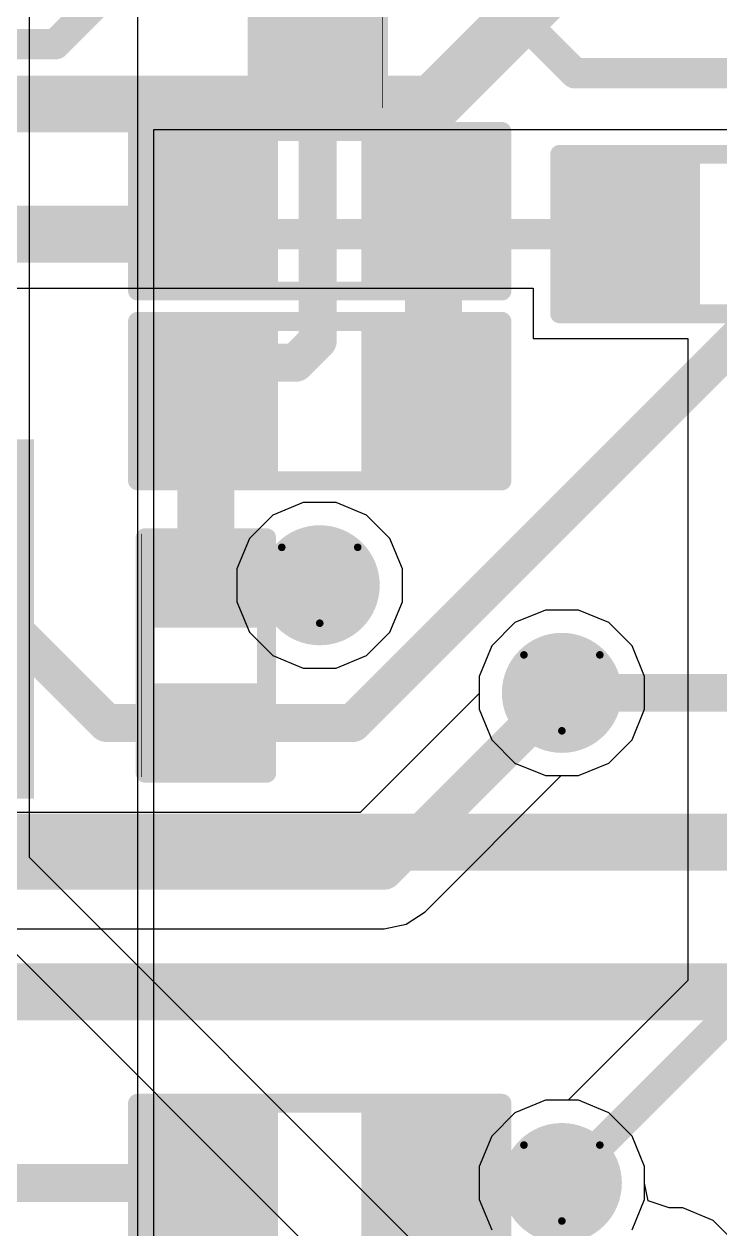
# Model space of a CAD drawing. Header units: inches. Extents: x -6 to 385, y -2 to 102.
# Drawn here: x 52.38 to 57.04, y 9.91 to 17.97 of the extents above; entities that cross this region are included whole.
import ezdxf

# ---------------------------------------------------------------- set-up
doc = ezdxf.new("R2010")
doc.units = ezdxf.units.IN
for name, color, linetype in [('Bottom Layer', 5, 'Continuous'), ('Bottom Overlay', 54, 'Continuous'), ('Bottom Paste', 16, 'Continuous'), ('Bottom Solder', 6, 'Continuous'), ('Drill Drawing', 1, 'Continuous'), ('Layer 1', 16, 'Continuous'), ('Layer 2', 76, 'Continuous'), ('Top Layer', 1, 'Continuous'), ('Top Overlay', 2, 'Continuous'), ('Top Paste', 8, 'Continuous'), ('Top Solder', 216, 'Continuous'), ('Via Holes', 16, 'Continuous')]:
    doc.layers.add(name, color=color, linetype=linetype)

# ---------------------------------------------------------------- blocks, each defined once
blk = doc.blocks.new('FH12_40S_0_5SH_55__4')
at = {"layer": 'Top Solder'}
blk.add_hatch(color=216, dxfattribs=at).paths.add_polyline_path([(-12.6516, -0.4234), (-10.6484, -0.4234), (-10.6484, -2.8266), (-12.6516, -2.8266)])
blk = doc.blocks.new('R___0402_B_5')
at = {"layer": 'Bottom Layer'}
for points in [[(-0.2413, 0.3175), (-0.2413, -0.3175), (-0.6985, -0.3175), (-0.6985, 0.3175)], [(0.6985, 0.3175), (0.6985, -0.3175), (0.2413, -0.3175), (0.2413, 0.3175)]]:
    blk.add_hatch(color=5, dxfattribs=at).paths.add_polyline_path(points)
at = {"layer": 'Bottom Paste'}
for points in [[(-0.2413, 0.3175), (-0.2413, -0.3175), (-0.6985, -0.3175), (-0.6985, 0.3175)], [(0.6985, 0.3175), (0.6985, -0.3175), (0.2413, -0.3175), (0.2413, 0.3175)]]:
    blk.add_hatch(color=16, dxfattribs=at).paths.add_polyline_path(points)
at = {"layer": 'Bottom Solder'}
for points in [[(-0.1863, 0.3725), (-0.1863, -0.3725), (-0.7535, -0.3725), (-0.7535, 0.3725)], [(0.7535, 0.3725), (0.7535, -0.3725), (0.1863, -0.3725), (0.1863, 0.3725)]]:
    blk.add_hatch(color=6, dxfattribs=at).paths.add_polyline_path(points)
at = {"layer": 'Bottom Overlay'}
for points in [[(0.7874, 0.4064, 0.127, 0.127, 0), (-0.7874, 0.4064, 0.127, 0.127, 0)], [(-0.7874, -0.4064, 0.127, 0.127, 0), (-0.7874, 0.4064, 0.127, 0.127, 0)], [(0.8128, 0.4318, 0.00323, 0.00323, 0), (-0.8128, 0.4318, 0.00323, 0.00323, 0)], [(0.7874, -0.4064, 0.127, 0.127, 0), (0.7874, 0.4064, 0.127, 0.127, 0)], [(0.7874, -0.4064, 0.127, 0.127, 0), (-0.7874, -0.4064, 0.127, 0.127, 0)]]:
    blk.add_lwpolyline(points, format="xyseb", dxfattribs=at)
for points in [[(-0.8191, 0.4064, 0.0635, 0.0635, 1), (-0.7556, 0.4064, 0.0635, 0.0635, 1)], [(-0.8191, 0.4064, 0.0635, 0.0635, 1), (-0.7556, 0.4064, 0.0635, 0.0635, 1)], [(-0.8136, 0.4318, 0.00161, 0.00161, 1), (-0.812, 0.4318, 0.00161, 0.00161, 1)], [(0.7556, 0.4064, 0.0635, 0.0635, 1), (0.8191, 0.4064, 0.0635, 0.0635, 1)], [(0.7556, 0.4064, 0.0635, 0.0635, 1), (0.8191, 0.4064, 0.0635, 0.0635, 1)], [(0.812, 0.4318, 0.00161, 0.00161, 1), (0.8136, 0.4318, 0.00161, 0.00161, 1)], [(-0.8191, -0.4064, 0.0635, 0.0635, 1), (-0.7556, -0.4064, 0.0635, 0.0635, 1)], [(-0.8191, -0.4064, 0.0635, 0.0635, 1), (-0.7556, -0.4064, 0.0635, 0.0635, 1)], [(0.7556, -0.4064, 0.0635, 0.0635, 1), (0.8191, -0.4064, 0.0635, 0.0635, 1)], [(0.7556, -0.4064, 0.0635, 0.0635, 1), (0.8191, -0.4064, 0.0635, 0.0635, 1)]]:
    blk.add_lwpolyline(points, format="xyseb", close=True, dxfattribs=at)
blk = doc.blocks.new('R___0603_26')
at = {"layer": 'Top Layer'}
for points in [[(-0.381, 0.4445), (-0.381, -0.4445), (-1.143, -0.4445), (-1.143, 0.4445)], [(1.143, 0.4445), (1.143, -0.4445), (0.381, -0.4445), (0.381, 0.4445)]]:
    blk.add_hatch(color=1, dxfattribs=at).paths.add_polyline_path(points)
at = {"layer": 'Top Paste'}
for points in [[(-0.381, 0.4445), (-0.381, -0.4445), (-1.143, -0.4445), (-1.143, 0.4445)], [(1.143, 0.4445), (1.143, -0.4445), (0.381, -0.4445), (0.381, 0.4445)]]:
    blk.add_hatch(color=8, dxfattribs=at).paths.add_polyline_path(points)
at = {"layer": 'Top Solder'}
for points in [[(-0.2794, 0.5461), (-0.2794, -0.5461), (-1.2446, -0.5461), (-1.2446, 0.5461)], [(1.2446, 0.5461), (1.2446, -0.5461), (0.2794, -0.5461), (0.2794, 0.5461)]]:
    blk.add_hatch(color=216, dxfattribs=at).paths.add_polyline_path(points)
at = {"layer": 'Top Overlay'}
for points in [[(-1.2192, 0.5334, 0.127, 0.127, 0), (1.2192, 0.5334, 0.127, 0.127, 0)], [(-1.2192, -0.5334, 0.127, 0.127, 0), (-1.2192, 0.5334, 0.127, 0.127, 0)], [(1.2192, -0.5334, 0.127, 0.127, 0), (1.2192, 0.5334, 0.127, 0.127, 0)], [(-1.2192, -0.5334, 0.127, 0.127, 0), (1.2192, -0.5334, 0.127, 0.127, 0)]]:
    blk.add_lwpolyline(points, format="xyseb", dxfattribs=at)
for points in [[(-1.25095, 0.5334, 0.0635, 0.0635, 1), (-1.18745, 0.5334, 0.0635, 0.0635, 1)], [(-1.25095, 0.5334, 0.0635, 0.0635, 1), (-1.18745, 0.5334, 0.0635, 0.0635, 1)], [(1.18745, 0.5334, 0.0635, 0.0635, 1), (1.25095, 0.5334, 0.0635, 0.0635, 1)], [(1.18745, 0.5334, 0.0635, 0.0635, 1), (1.25095, 0.5334, 0.0635, 0.0635, 1)], [(-1.25095, -0.5334, 0.0635, 0.0635, 1), (-1.18745, -0.5334, 0.0635, 0.0635, 1)], [(-1.25095, -0.5334, 0.0635, 0.0635, 1), (-1.18745, -0.5334, 0.0635, 0.0635, 1)], [(1.18745, -0.5334, 0.0635, 0.0635, 1), (1.25095, -0.5334, 0.0635, 0.0635, 1)], [(1.18745, -0.5334, 0.0635, 0.0635, 1), (1.25095, -0.5334, 0.0635, 0.0635, 1)]]:
    blk.add_lwpolyline(points, format="xyseb", close=True, dxfattribs=at)
blk = doc.blocks.new('R___0402_B_98')
at = {"layer": 'Bottom Layer'}
for points in [[(-0.2413, 0.3175), (-0.2413, -0.3175), (-0.6985, -0.3175), (-0.6985, 0.3175)], [(0.6985, 0.3175), (0.6985, -0.3175), (0.2413, -0.3175), (0.2413, 0.3175)]]:
    blk.add_hatch(color=5, dxfattribs=at).paths.add_polyline_path(points)
at = {"layer": 'Bottom Paste'}
for points in [[(-0.2413, 0.3175), (-0.2413, -0.3175), (-0.6985, -0.3175), (-0.6985, 0.3175)], [(0.6985, 0.3175), (0.6985, -0.3175), (0.2413, -0.3175), (0.2413, 0.3175)]]:
    blk.add_hatch(color=16, dxfattribs=at).paths.add_polyline_path(points)
at = {"layer": 'Bottom Solder'}
for points in [[(-0.1863, 0.3725), (-0.1863, -0.3725), (-0.7535, -0.3725), (-0.7535, 0.3725)], [(0.7535, 0.3725), (0.7535, -0.3725), (0.1863, -0.3725), (0.1863, 0.3725)]]:
    blk.add_hatch(color=6, dxfattribs=at).paths.add_polyline_path(points)
at = {"layer": 'Bottom Overlay'}
for points in [[(-0.7874, 0.4064, 0.127, 0.127, 0), (-0.7874, -0.4064, 0.127, 0.127, 0)], [(-0.7874, 0.4064, 0.127, 0.127, 0), (0.7874, 0.4064, 0.127, 0.127, 0)], [(-0.8128, 0.4318, 0.00323, 0.00323, 0), (0.8128, 0.4318, 0.00323, 0.00323, 0)], [(0.7874, 0.4064, 0.127, 0.127, 0), (0.7874, -0.4064, 0.127, 0.127, 0)], [(-0.7874, -0.4064, 0.127, 0.127, 0), (0.7874, -0.4064, 0.127, 0.127, 0)]]:
    blk.add_lwpolyline(points, format="xyseb", dxfattribs=at)
for points in [[(-0.8191, 0.4064, 0.0635, 0.0635, 1), (-0.7556, 0.4064, 0.0635, 0.0635, 1)], [(-0.8191, 0.4064, 0.0635, 0.0635, 1), (-0.7556, 0.4064, 0.0635, 0.0635, 1)], [(-0.8136, 0.4318, 0.00161, 0.00161, 1), (-0.812, 0.4318, 0.00161, 0.00161, 1)], [(0.7556, 0.4064, 0.0635, 0.0635, 1), (0.8191, 0.4064, 0.0635, 0.0635, 1)], [(0.7556, 0.4064, 0.0635, 0.0635, 1), (0.8191, 0.4064, 0.0635, 0.0635, 1)], [(0.812, 0.4318, 0.00161, 0.00161, 1), (0.8136, 0.4318, 0.00161, 0.00161, 1)], [(-0.8191, -0.4064, 0.0635, 0.0635, 1), (-0.7556, -0.4064, 0.0635, 0.0635, 1)], [(-0.8191, -0.4064, 0.0635, 0.0635, 1), (-0.7556, -0.4064, 0.0635, 0.0635, 1)], [(0.7556, -0.4064, 0.0635, 0.0635, 1), (0.8191, -0.4064, 0.0635, 0.0635, 1)], [(0.7556, -0.4064, 0.0635, 0.0635, 1), (0.8191, -0.4064, 0.0635, 0.0635, 1)]]:
    blk.add_lwpolyline(points, format="xyseb", close=True, dxfattribs=at)
blk = doc.blocks.new('R___0603_B_101')
at = {"layer": 'Bottom Layer'}
for points in [[(-1.143, -0.4445), (-1.143, 0.4445), (-0.381, 0.4445), (-0.381, -0.4445)], [(0.381, -0.4445), (0.381, 0.4445), (1.143, 0.4445), (1.143, -0.4445)]]:
    blk.add_hatch(color=5, dxfattribs=at).paths.add_polyline_path(points)
at = {"layer": 'Bottom Paste'}
for points in [[(-1.143, -0.4445), (-1.143, 0.4445), (-0.381, 0.4445), (-0.381, -0.4445)], [(0.381, -0.4445), (0.381, 0.4445), (1.143, 0.4445), (1.143, -0.4445)]]:
    blk.add_hatch(color=16, dxfattribs=at).paths.add_polyline_path(points)
at = {"layer": 'Bottom Solder'}
for points in [[(-1.2446, -0.5461), (-1.2446, 0.5461), (-0.2794, 0.5461), (-0.2794, -0.5461)], [(0.2794, -0.5461), (0.2794, 0.5461), (1.2446, 0.5461), (1.2446, -0.5461)]]:
    blk.add_hatch(color=6, dxfattribs=at).paths.add_polyline_path(points)
at = {"layer": 'Bottom Overlay'}
for points in [[(-1.2192, 0.5334, 0.127, 0.127, 0), (-1.2192, -0.5334, 0.127, 0.127, 0)], [(1.2192, 0.5334, 0.127, 0.127, 0), (-1.2192, 0.5334, 0.127, 0.127, 0)], [(1.2192, 0.5334, 0.127, 0.127, 0), (1.2192, -0.5334, 0.127, 0.127, 0)], [(1.2192, -0.5334, 0.127, 0.127, 0), (-1.2192, -0.5334, 0.127, 0.127, 0)]]:
    blk.add_lwpolyline(points, format="xyseb", dxfattribs=at)
for points in [[(-1.25095, 0.5334, 0.0635, 0.0635, 1), (-1.18745, 0.5334, 0.0635, 0.0635, 1)], [(-1.25095, 0.5334, 0.0635, 0.0635, 1), (-1.18745, 0.5334, 0.0635, 0.0635, 1)], [(1.18745, 0.5334, 0.0635, 0.0635, 1), (1.25095, 0.5334, 0.0635, 0.0635, 1)], [(1.18745, 0.5334, 0.0635, 0.0635, 1), (1.25095, 0.5334, 0.0635, 0.0635, 1)], [(-1.25095, -0.5334, 0.0635, 0.0635, 1), (-1.18745, -0.5334, 0.0635, 0.0635, 1)], [(-1.25095, -0.5334, 0.0635, 0.0635, 1), (-1.18745, -0.5334, 0.0635, 0.0635, 1)], [(1.18745, -0.5334, 0.0635, 0.0635, 1), (1.25095, -0.5334, 0.0635, 0.0635, 1)], [(1.18745, -0.5334, 0.0635, 0.0635, 1), (1.25095, -0.5334, 0.0635, 0.0635, 1)]]:
    blk.add_lwpolyline(points, format="xyseb", close=True, dxfattribs=at)
blk = doc.blocks.new('R___0603_B_102')
at = {"layer": 'Bottom Layer'}
for points in [[(-1.143, -0.4445), (-1.143, 0.4445), (-0.381, 0.4445), (-0.381, -0.4445)], [(0.381, -0.4445), (0.381, 0.4445), (1.143, 0.4445), (1.143, -0.4445)]]:
    blk.add_hatch(color=5, dxfattribs=at).paths.add_polyline_path(points)
at = {"layer": 'Bottom Paste'}
for points in [[(-1.143, -0.4445), (-1.143, 0.4445), (-0.381, 0.4445), (-0.381, -0.4445)], [(0.381, -0.4445), (0.381, 0.4445), (1.143, 0.4445), (1.143, -0.4445)]]:
    blk.add_hatch(color=16, dxfattribs=at).paths.add_polyline_path(points)
at = {"layer": 'Bottom Solder'}
for points in [[(-1.2446, -0.5461), (-1.2446, 0.5461), (-0.2794, 0.5461), (-0.2794, -0.5461)], [(0.2794, -0.5461), (0.2794, 0.5461), (1.2446, 0.5461), (1.2446, -0.5461)]]:
    blk.add_hatch(color=6, dxfattribs=at).paths.add_polyline_path(points)
at = {"layer": 'Bottom Overlay'}
for points in [[(-1.2192, -0.5334, 0.127, 0.127, 0), (-1.2192, 0.5334, 0.127, 0.127, 0)], [(-1.2192, 0.5334, 0.127, 0.127, 0), (1.2192, 0.5334, 0.127, 0.127, 0)], [(1.2192, -0.5334, 0.127, 0.127, 0), (1.2192, 0.5334, 0.127, 0.127, 0)], [(-1.2192, -0.5334, 0.127, 0.127, 0), (1.2192, -0.5334, 0.127, 0.127, 0)]]:
    blk.add_lwpolyline(points, format="xyseb", dxfattribs=at)
for points in [[(-1.25095, 0.5334, 0.0635, 0.0635, 1), (-1.18745, 0.5334, 0.0635, 0.0635, 1)], [(-1.25095, 0.5334, 0.0635, 0.0635, 1), (-1.18745, 0.5334, 0.0635, 0.0635, 1)], [(1.18745, 0.5334, 0.0635, 0.0635, 1), (1.25095, 0.5334, 0.0635, 0.0635, 1)], [(1.18745, 0.5334, 0.0635, 0.0635, 1), (1.25095, 0.5334, 0.0635, 0.0635, 1)], [(-1.25095, -0.5334, 0.0635, 0.0635, 1), (-1.18745, -0.5334, 0.0635, 0.0635, 1)], [(-1.25095, -0.5334, 0.0635, 0.0635, 1), (-1.18745, -0.5334, 0.0635, 0.0635, 1)], [(1.18745, -0.5334, 0.0635, 0.0635, 1), (1.25095, -0.5334, 0.0635, 0.0635, 1)], [(1.18745, -0.5334, 0.0635, 0.0635, 1), (1.25095, -0.5334, 0.0635, 0.0635, 1)]]:
    blk.add_lwpolyline(points, format="xyseb", close=True, dxfattribs=at)
blk = doc.blocks.new('R___0603_B_106')
at = {"layer": 'Bottom Layer'}
for points in [[(-1.143, -0.4445), (-1.143, 0.4445), (-0.381, 0.4445), (-0.381, -0.4445)], [(0.381, -0.4445), (0.381, 0.4445), (1.143, 0.4445), (1.143, -0.4445)]]:
    blk.add_hatch(color=5, dxfattribs=at).paths.add_polyline_path(points)
at = {"layer": 'Bottom Paste'}
for points in [[(-1.143, -0.4445), (-1.143, 0.4445), (-0.381, 0.4445), (-0.381, -0.4445)], [(0.381, -0.4445), (0.381, 0.4445), (1.143, 0.4445), (1.143, -0.4445)]]:
    blk.add_hatch(color=16, dxfattribs=at).paths.add_polyline_path(points)
at = {"layer": 'Bottom Solder'}
for points in [[(-1.2446, -0.5461), (-1.2446, 0.5461), (-0.2794, 0.5461), (-0.2794, -0.5461)], [(0.2794, -0.5461), (0.2794, 0.5461), (1.2446, 0.5461), (1.2446, -0.5461)]]:
    blk.add_hatch(color=6, dxfattribs=at).paths.add_polyline_path(points)
at = {"layer": 'Bottom Overlay'}
for points in [[(-1.2192, -0.5334, 0.127, 0.127, 0), (-1.2192, 0.5334, 0.127, 0.127, 0)], [(-1.2192, 0.5334, 0.127, 0.127, 0), (1.2192, 0.5334, 0.127, 0.127, 0)], [(1.2192, -0.5334, 0.127, 0.127, 0), (1.2192, 0.5334, 0.127, 0.127, 0)], [(-1.2192, -0.5334, 0.127, 0.127, 0), (1.2192, -0.5334, 0.127, 0.127, 0)]]:
    blk.add_lwpolyline(points, format="xyseb", dxfattribs=at)
for points in [[(-1.25095, 0.5334, 0.0635, 0.0635, 1), (-1.18745, 0.5334, 0.0635, 0.0635, 1)], [(-1.25095, 0.5334, 0.0635, 0.0635, 1), (-1.18745, 0.5334, 0.0635, 0.0635, 1)], [(1.18745, 0.5334, 0.0635, 0.0635, 1), (1.25095, 0.5334, 0.0635, 0.0635, 1)], [(1.18745, 0.5334, 0.0635, 0.0635, 1), (1.25095, 0.5334, 0.0635, 0.0635, 1)], [(-1.25095, -0.5334, 0.0635, 0.0635, 1), (-1.18745, -0.5334, 0.0635, 0.0635, 1)], [(-1.25095, -0.5334, 0.0635, 0.0635, 1), (-1.18745, -0.5334, 0.0635, 0.0635, 1)], [(1.18745, -0.5334, 0.0635, 0.0635, 1), (1.25095, -0.5334, 0.0635, 0.0635, 1)], [(1.18745, -0.5334, 0.0635, 0.0635, 1), (1.25095, -0.5334, 0.0635, 0.0635, 1)]]:
    blk.add_lwpolyline(points, format="xyseb", close=True, dxfattribs=at)

msp = doc.modelspace()

# ---------------------------------------------------------------- hatches: boundary and pattern name
at = {"layer": 'Bottom Layer'}
h = msp.add_hatch(color=5, dxfattribs=at)
edge = h.paths.add_edge_path()
edge.add_arc((54.3612, 14.2199), 0.3, 0, 360)
h = msp.add_hatch(color=5, dxfattribs=at)
edge = h.paths.add_edge_path()
edge.add_arc((55.9816, 13.5), 0.3, 0, 360)
h = msp.add_hatch(color=5, dxfattribs=at)
edge = h.paths.add_edge_path()
edge.add_arc((55.9816, 10.22), 0.3, 0, 360)
at = {"layer": 'Bottom Solder'}
h = msp.add_hatch(color=6, dxfattribs=at)
edge = h.paths.add_edge_path()
edge.add_arc((54.3612, 14.2199), 0.4016, 0, 360)
h = msp.add_hatch(color=6, dxfattribs=at)
edge = h.paths.add_edge_path()
edge.add_arc((55.9816, 13.5), 0.4016, 0, 360)
h = msp.add_hatch(color=6, dxfattribs=at)
edge = h.paths.add_edge_path()
edge.add_arc((55.9816, 10.22), 0.4016, 0, 360)
at = {"layer": 'Layer 1'}
h = msp.add_hatch(color=16, dxfattribs=at)
edge = h.paths.add_edge_path()
edge.add_arc((54.3612, 14.2199), 0.3, 0, 360)
h = msp.add_hatch(color=16, dxfattribs=at)
edge = h.paths.add_edge_path()
edge.add_arc((55.9816, 13.5), 0.3, 0, 360)
h = msp.add_hatch(color=16, dxfattribs=at)
edge = h.paths.add_edge_path()
edge.add_arc((55.9816, 10.22), 0.3, 0, 360)
at = {"layer": 'Layer 2'}
h = msp.add_hatch(color=76, dxfattribs=at)
edge = h.paths.add_edge_path()
edge.add_arc((54.3612, 14.2199), 0.3, 0, 360)
h = msp.add_hatch(color=76, dxfattribs=at)
edge = h.paths.add_edge_path()
edge.add_arc((55.9816, 13.5), 0.3, 0, 360)
h = msp.add_hatch(color=76, dxfattribs=at)
edge = h.paths.add_edge_path()
edge.add_arc((55.9816, 10.22), 0.3, 0, 360)
at = {"layer": 'Top Layer'}
h = msp.add_hatch(color=1, dxfattribs=at)
edge = h.paths.add_edge_path()
edge.add_arc((54.3612, 14.2199), 0.3, 0, 360)
h = msp.add_hatch(color=1, dxfattribs=at)
edge = h.paths.add_edge_path()
edge.add_arc((55.9816, 13.5), 0.3, 0, 360)
h = msp.add_hatch(color=1, dxfattribs=at)
edge = h.paths.add_edge_path()
edge.add_arc((55.9816, 10.22), 0.3, 0, 360)
at = {"layer": 'Top Solder'}
h = msp.add_hatch(color=216, dxfattribs=at)
edge = h.paths.add_edge_path()
edge.add_arc((54.3612, 14.2199), 0.4016, 0, 360)
h = msp.add_hatch(color=216, dxfattribs=at)
edge = h.paths.add_edge_path()
edge.add_arc((55.9816, 13.5), 0.4016, 0, 360)
h = msp.add_hatch(color=216, dxfattribs=at)
edge = h.paths.add_edge_path()
edge.add_arc((55.9816, 10.22), 0.4016, 0, 360)
at = {"layer": 'Via Holes'}
h = msp.add_hatch(color=7, dxfattribs=at)
edge = h.paths.add_edge_path()
edge.add_arc((54.3612, 14.2199), 0.15, 0, 360)
h = msp.add_hatch(color=7, dxfattribs=at)
edge = h.paths.add_edge_path()
edge.add_arc((55.9816, 13.5), 0.15, 0, 360)
h = msp.add_hatch(color=7, dxfattribs=at)
edge = h.paths.add_edge_path()
edge.add_arc((55.9816, 10.22), 0.15, 0, 360)

# ---------------------------------------------------------------- linework, layer by layer
at = {"layer": 'Bottom Layer'}
for p, q in [((53.142, 26.5098), (53.142, 8.246)), ((53.2517, 8.246), (53.2517, 17.2685)), ((53.2517, 17.2685), (57.2065, 17.2685))]:
    msp.add_line(p, q, dxfattribs=at)
for points in [[(52.5909, 17.84, 0.2032, 0.2032, 0), (53.4479, 18.697, 0.2032, 0.2032, 0)], [(55.0186, 18.697, 0.2032, 0.2032, 0), (56.0699, 17.6456, 0.2032, 0.2032, 0)], [(51.22, 17.84, 0.2032, 0.2032, 0), (52.5909, 17.84, 0.2032, 0.2032, 0)], [(54.3482, 15.8573, 0.254, 0.254, 0), (54.3482, 17.7572, 0.254, 0.254, 0)], [(56.0699, 17.6456, 0.2032, 0.2032, 0), (67.3936, 17.6456, 0.2032, 0.2032, 0)], [(53.4468, 16.57, 0.381, 0.381, 0), (53.5992, 16.7224, 0.381, 0.381, 0)], [(55.1232, 15.66, 0.381, 0.381, 0), (55.1232, 16.7224, 0.381, 0.381, 0)], [(51.22, 16.57, 0.381, 0.381, 0), (53.4468, 16.57, 0.381, 0.381, 0)], [(54.5815, 13.2978, 0.254, 0.254, 0), (57.3429, 16.0592, 0.254, 0.254, 0)], [(54.1994, 15.7085, 0.254, 0.254, 0), (54.3482, 15.8573, 0.254, 0.254, 0)], [(53.5991, 15.4545, 0.254, 0.254, 0), (53.8531, 15.7085, 0.254, 0.254, 0)], [(53.8531, 15.7085, 0.254, 0.254, 0), (54.1994, 15.7085, 0.254, 0.254, 0)], [(53.5991, 14.258, 0.381, 0.381, 0), (53.5991, 15.4524, 0.381, 0.381, 0)], [(55.1232, 15.5076, 0.254, 0.254, 0), (55.3308, 15.3, 0.254, 0.254, 0)], [(55.1232, 15.3001, 0.254, 0.254, 0), (55.1232, 15.5076, 0.254, 0.254, 0)], [(55.1231, 15.3, 0.254, 0.254, 0), (55.1232, 15.3001, 0.254, 0.254, 0)], [(53.5991, 14.258, 0.381, 0.381, 0), (53.6372, 14.2199, 0.381, 0.381, 0)], [(53.6372, 14.2199, 0.381, 0.381, 0), (54.3612, 14.2199, 0.381, 0.381, 0)], [(52.2037, 14.03, 0.254, 0.254, 0), (52.9359, 13.2978, 0.254, 0.254, 0)], [(55.9816, 13.5, 0.254, 0.254, 0), (58.0065, 13.5, 0.254, 0.254, 0)], [(52.9359, 13.2978, 0.254, 0.254, 0), (53.5992, 13.2978, 0.254, 0.254, 0)], [(53.5992, 13.2978, 0.254, 0.254, 0), (54.5815, 13.2978, 0.254, 0.254, 0)], [(51.48, 12.5, 0.381, 0.381, 0), (58.0065, 12.5, 0.381, 0.381, 0)], [(51.23, 11.5, 0.381, 0.381, 0), (58.0065, 11.5, 0.381, 0.381, 0)], [(55.1232, 10.22, 0.381, 0.381, 0), (55.9816, 10.22, 0.381, 0.381, 0)], [(51.22, 10.22, 0.254, 0.254, 0), (53.5992, 10.22, 0.254, 0.254, 0)]]:
    msp.add_lwpolyline(points, format="xyseb", dxfattribs=at)
for points in [[(52.5401, 17.84, 0.1016, 0.1016, 1), (52.6417, 17.84, 0.1016, 0.1016, 1)], [(52.5401, 17.84, 0.1016, 0.1016, 1), (52.6417, 17.84, 0.1016, 0.1016, 1)], [(54.2847, 17.7572, 0.127, 0.127, 1), (54.4117, 17.7572, 0.127, 0.127, 1)], [(56.0191, 17.6456, 0.1016, 0.1016, 1), (56.1207, 17.6456, 0.1016, 0.1016, 1)], [(56.0191, 17.6456, 0.1016, 0.1016, 1), (56.1207, 17.6456, 0.1016, 0.1016, 1)], [(53.5039, 16.7224, 0.1905, 0.1905, 1), (53.6944, 16.7224, 0.1905, 0.1905, 1)], [(55.0279, 16.7224, 0.1905, 0.1905, 1), (55.2184, 16.7224, 0.1905, 0.1905, 1)], [(53.3515, 16.57, 0.1905, 0.1905, 1), (53.542, 16.57, 0.1905, 0.1905, 1)], [(53.3515, 16.57, 0.1905, 0.1905, 1), (53.542, 16.57, 0.1905, 0.1905, 1)], [(54.2847, 15.8573, 0.127, 0.127, 1), (54.4117, 15.8573, 0.127, 0.127, 1)], [(54.2847, 15.8573, 0.127, 0.127, 1), (54.4117, 15.8573, 0.127, 0.127, 1)], [(53.7896, 15.7085, 0.127, 0.127, 1), (53.9166, 15.7085, 0.127, 0.127, 1)], [(53.7896, 15.7085, 0.127, 0.127, 1), (53.9166, 15.7085, 0.127, 0.127, 1)], [(54.1359, 15.7085, 0.127, 0.127, 1), (54.2629, 15.7085, 0.127, 0.127, 1)], [(54.1359, 15.7085, 0.127, 0.127, 1), (54.2629, 15.7085, 0.127, 0.127, 1)], [(55.0279, 15.66, 0.1905, 0.1905, 1), (55.2184, 15.66, 0.1905, 0.1905, 1)], [(53.5039, 15.4524, 0.1905, 0.1905, 1), (53.6944, 15.4524, 0.1905, 0.1905, 1)], [(53.5356, 15.4545, 0.127, 0.127, 1), (53.6626, 15.4545, 0.127, 0.127, 1)], [(55.0597, 15.5076, 0.127, 0.127, 1), (55.1867, 15.5076, 0.127, 0.127, 1)], [(55.0597, 15.5076, 0.127, 0.127, 1), (55.1867, 15.5076, 0.127, 0.127, 1)], [(55.0596, 15.3, 0.127, 0.127, 1), (55.1866, 15.3, 0.127, 0.127, 1)], [(55.0597, 15.3001, 0.127, 0.127, 1), (55.1867, 15.3001, 0.127, 0.127, 1)], [(55.0597, 15.3001, 0.127, 0.127, 1), (55.1867, 15.3001, 0.127, 0.127, 1)], [(55.2673, 15.3, 0.127, 0.127, 1), (55.3943, 15.3, 0.127, 0.127, 1)], [(53.5039, 14.258, 0.1905, 0.1905, 1), (53.6944, 14.258, 0.1905, 0.1905, 1)], [(53.5039, 14.258, 0.1905, 0.1905, 1), (53.6944, 14.258, 0.1905, 0.1905, 1)], [(53.542, 14.2199, 0.1905, 0.1905, 1), (53.7325, 14.2199, 0.1905, 0.1905, 1)], [(53.542, 14.2199, 0.1905, 0.1905, 1), (53.7325, 14.2199, 0.1905, 0.1905, 1)], [(54.2659, 14.2199, 0.1905, 0.1905, 1), (54.4564, 14.2199, 0.1905, 0.1905, 1)], [(55.9181, 13.5, 0.127, 0.127, 1), (56.0451, 13.5, 0.127, 0.127, 1)], [(52.8724, 13.2978, 0.127, 0.127, 1), (52.9994, 13.2978, 0.127, 0.127, 1)], [(52.8724, 13.2978, 0.127, 0.127, 1), (52.9994, 13.2978, 0.127, 0.127, 1)], [(53.5357, 13.2978, 0.127, 0.127, 1), (53.6627, 13.2978, 0.127, 0.127, 1)], [(53.5357, 13.2978, 0.127, 0.127, 1), (53.6627, 13.2978, 0.127, 0.127, 1)], [(54.518, 13.2978, 0.127, 0.127, 1), (54.645, 13.2978, 0.127, 0.127, 1)], [(54.518, 13.2978, 0.127, 0.127, 1), (54.645, 13.2978, 0.127, 0.127, 1)], [(55.0279, 10.22, 0.1905, 0.1905, 1), (55.2184, 10.22, 0.1905, 0.1905, 1)], [(55.8864, 10.22, 0.1905, 0.1905, 1), (56.0768, 10.22, 0.1905, 0.1905, 1)], [(53.5357, 10.22, 0.127, 0.127, 1), (53.6627, 10.22, 0.127, 0.127, 1)]]:
    msp.add_lwpolyline(points, format="xyseb", close=True, dxfattribs=at)
at = {"layer": 'Drill Drawing'}
for points in [[(54.1072, 14.4739, 0.0508, 0.0508, 0), (54.6152, 14.4739, 0.0508, 0.0508, 0)], [(54.1072, 14.4739, 0.0508, 0.0508, 0), (54.3612, 13.9659, 0.0508, 0.0508, 0)], [(54.3612, 13.9659, 0.0508, 0.0508, 0), (54.6152, 14.4739, 0.0508, 0.0508, 0)], [(55.7276, 13.754, 0.0508, 0.0508, 0), (56.2356, 13.754, 0.0508, 0.0508, 0)], [(55.7276, 13.754, 0.0508, 0.0508, 0), (55.9816, 13.246, 0.0508, 0.0508, 0)], [(55.9816, 13.246, 0.0508, 0.0508, 0), (56.2356, 13.754, 0.0508, 0.0508, 0)], [(55.7276, 10.474, 0.0508, 0.0508, 0), (56.2356, 10.474, 0.0508, 0.0508, 0)], [(55.7276, 10.474, 0.0508, 0.0508, 0), (55.9816, 9.966, 0.0508, 0.0508, 0)], [(55.9816, 9.966, 0.0508, 0.0508, 0), (56.2356, 10.474, 0.0508, 0.0508, 0)]]:
    msp.add_lwpolyline(points, format="xyseb", dxfattribs=at)
for points in [[(54.0945, 14.4739, 0.0254, 0.0254, 1), (54.1199, 14.4739, 0.0254, 0.0254, 1)], [(54.0945, 14.4739, 0.0254, 0.0254, 1), (54.1199, 14.4739, 0.0254, 0.0254, 1)], [(54.6025, 14.4739, 0.0254, 0.0254, 1), (54.6279, 14.4739, 0.0254, 0.0254, 1)], [(54.6025, 14.4739, 0.0254, 0.0254, 1), (54.6279, 14.4739, 0.0254, 0.0254, 1)], [(54.3485, 13.9659, 0.0254, 0.0254, 1), (54.3739, 13.9659, 0.0254, 0.0254, 1)], [(54.3485, 13.9659, 0.0254, 0.0254, 1), (54.3739, 13.9659, 0.0254, 0.0254, 1)], [(55.7149, 13.754, 0.0254, 0.0254, 1), (55.7403, 13.754, 0.0254, 0.0254, 1)], [(55.7149, 13.754, 0.0254, 0.0254, 1), (55.7403, 13.754, 0.0254, 0.0254, 1)], [(56.2229, 13.754, 0.0254, 0.0254, 1), (56.2483, 13.754, 0.0254, 0.0254, 1)], [(56.2229, 13.754, 0.0254, 0.0254, 1), (56.2483, 13.754, 0.0254, 0.0254, 1)], [(55.9689, 13.246, 0.0254, 0.0254, 1), (55.9943, 13.246, 0.0254, 0.0254, 1)], [(55.9689, 13.246, 0.0254, 0.0254, 1), (55.9943, 13.246, 0.0254, 0.0254, 1)], [(55.7149, 10.474, 0.0254, 0.0254, 1), (55.7403, 10.474, 0.0254, 0.0254, 1)], [(55.7149, 10.474, 0.0254, 0.0254, 1), (55.7403, 10.474, 0.0254, 0.0254, 1)], [(56.2229, 10.474, 0.0254, 0.0254, 1), (56.2483, 10.474, 0.0254, 0.0254, 1)], [(56.2229, 10.474, 0.0254, 0.0254, 1), (56.2483, 10.474, 0.0254, 0.0254, 1)], [(55.9689, 9.966, 0.0254, 0.0254, 1), (55.9943, 9.966, 0.0254, 0.0254, 1)], [(55.9689, 9.966, 0.0254, 0.0254, 1), (55.9943, 9.966, 0.0254, 0.0254, 1)]]:
    msp.add_lwpolyline(points, format="xyseb", close=True, dxfattribs=at)
at = {"layer": 'Layer 1'}
for p, q in [((54.251, 14.7739), (54.0474, 14.6896)), ((54.4714, 14.7739), (54.251, 14.7739)), ((54.675, 14.6896), (54.4714, 14.7739)), ((54.0474, 14.6896), (53.8915, 14.5337)), ((54.8308, 14.5337), (54.675, 14.6896)), ((53.8915, 14.5337), (53.8072, 14.3301)), ((54.9152, 14.3301), (54.8308, 14.5337)), ((53.8072, 14.3301), (53.8072, 14.1097)), ((54.9152, 14.1097), (54.9152, 14.3301)), ((53.8072, 14.1097), (53.8915, 13.9061)), ((54.8308, 13.9061), (54.9152, 14.1097)), ((55.8714, 14.054), (55.6678, 13.9697)), ((56.0918, 14.054), (55.8714, 14.054)), ((56.2954, 13.9697), (56.0918, 14.054)), ((55.6678, 13.9697), (55.5119, 13.8138)), ((56.4513, 13.8138), (56.2954, 13.9697)), ((53.8915, 13.9061), (54.0474, 13.7502)), ((54.675, 13.7502), (54.8308, 13.9061)), ((55.5119, 13.8138), (55.4276, 13.6102)), ((56.5356, 13.6102), (56.4513, 13.8138)), ((54.0474, 13.7502), (54.251, 13.6659)), ((54.4714, 13.6659), (54.675, 13.7502)), ((54.251, 13.6659), (54.4714, 13.6659)), ((55.4276, 13.6102), (55.4276, 13.3898)), ((56.5356, 13.3898), (56.5356, 13.6102)), ((55.4276, 13.3898), (55.5119, 13.1862)), ((56.4513, 13.1862), (56.5356, 13.3898)), ((55.5119, 13.1862), (55.6678, 13.0303)), ((56.2954, 13.0303), (56.4513, 13.1862)), ((55.6678, 13.0303), (55.8714, 12.946)), ((56.0918, 12.946), (56.2954, 13.0303)), ((55.8714, 12.946), (56.0918, 12.946)), ((55.8714, 10.774), (55.6678, 10.6897)), ((56.0918, 10.774), (55.8714, 10.774)), ((56.2954, 10.6897), (56.0918, 10.774)), ((55.6678, 10.6897), (55.5119, 10.5338)), ((56.4513, 10.5338), (56.2954, 10.6897)), ((55.5119, 10.5338), (55.4276, 10.3302)), ((56.5356, 10.3302), (56.4513, 10.5338)), ((55.4276, 10.3302), (55.4276, 10.1098)), ((56.5356, 10.2183), (56.5356, 10.3302)), ((56.5598, 10.1016), (56.5356, 10.2183)), ((55.4276, 10.1098), (55.5119, 9.9062)), ((56.6999, 10.054), (56.5598, 10.1016)), ((56.7901, 10.054), (56.6999, 10.054)), ((56.9937, 9.9697), (56.7901, 10.054)), ((57.1495, 9.8138), (56.9937, 9.9697))]:
    msp.add_line(p, q, dxfattribs=at)
at = {"layer": 'Layer 2'}
for p, q in [((52.4181, 12.3974), (52.4181, 24.9506)), ((55.8714, 14.054), (55.6678, 13.9697)), ((56.0918, 14.054), (55.8714, 14.054)), ((56.2954, 13.9697), (56.0918, 14.054)), ((55.6678, 13.9697), (55.5119, 13.8138)), ((56.4513, 13.8138), (56.2954, 13.9697)), ((55.5119, 13.8138), (55.4276, 13.6102)), ((56.5356, 13.6102), (56.4513, 13.8138)), ((55.4276, 13.6102), (55.4276, 13.3898)), ((56.5356, 13.3898), (56.5356, 13.6102)), ((55.4276, 13.3898), (55.5119, 13.1862)), ((56.4513, 13.1862), (56.5356, 13.3898)), ((55.5119, 13.1862), (55.6678, 13.0303)), ((56.2954, 13.0303), (56.4513, 13.1862)), ((55.6678, 13.0303), (55.8714, 12.946)), ((56.0918, 12.946), (56.2954, 13.0303)), ((55.8714, 12.946), (56.0918, 12.946)), ((55.8651, 8.9503), (52.4181, 12.3974)), ((52.0518, 12.0311), (55.4989, 8.5841)), ((55.8714, 10.774), (55.6678, 10.6897)), ((56.0918, 10.774), (55.8714, 10.774)), ((56.2954, 10.6897), (56.0918, 10.774)), ((55.6678, 10.6897), (55.5119, 10.5338)), ((56.4513, 10.5338), (56.2954, 10.6897)), ((55.5119, 10.5338), (55.4276, 10.3302)), ((56.5356, 10.3302), (56.4513, 10.5338)), ((55.4276, 10.3302), (55.4276, 10.1098)), ((56.5356, 10.1098), (56.5356, 10.3302)), ((55.4276, 10.1098), (55.5119, 9.9062)), ((56.4513, 9.9062), (56.5356, 10.1098))]:
    msp.add_line(p, q, dxfattribs=at)
at = {"layer": 'Top Layer'}
for p, q in [((49.4848, 16.2074), (55.7894, 16.2074)), ((55.7894, 16.2074), (55.7894, 15.8715)), ((55.7894, 15.8715), (56.8238, 15.8715)), ((56.8238, 15.8715), (56.8238, 11.5749)), ((54.251, 14.7739), (54.0474, 14.6896)), ((54.4714, 14.7739), (54.251, 14.7739)), ((54.675, 14.6896), (54.4714, 14.7739)), ((54.0474, 14.6896), (53.8915, 14.5337)), ((54.8308, 14.5337), (54.675, 14.6896)), ((53.8915, 14.5337), (53.8072, 14.3301)), ((54.9152, 14.3301), (54.8308, 14.5337)), ((53.8072, 14.3301), (53.8072, 14.1097)), ((54.9152, 14.1097), (54.9152, 14.3301)), ((53.8072, 14.1097), (53.8915, 13.9061)), ((54.8308, 13.9061), (54.9152, 14.1097)), ((55.8714, 14.054), (55.6678, 13.9697)), ((56.0918, 14.054), (55.8714, 14.054)), ((56.2954, 13.9697), (56.0918, 14.054)), ((55.6678, 13.9697), (55.5119, 13.8138)), ((56.4513, 13.8138), (56.2954, 13.9697)), ((53.8915, 13.9061), (54.0474, 13.7502)), ((54.675, 13.7502), (54.8308, 13.9061)), ((55.5119, 13.8138), (55.4276, 13.6102)), ((56.5356, 13.6102), (56.4513, 13.8138)), ((54.0474, 13.7502), (54.251, 13.6659)), ((54.4714, 13.6659), (54.675, 13.7502)), ((54.251, 13.6659), (54.4714, 13.6659)), ((55.4276, 13.6102), (55.4276, 13.4954)), ((56.5356, 13.3898), (56.5356, 13.6102)), ((55.4276, 13.4954), (54.6307, 12.6985)), ((56.4513, 13.1862), (56.5356, 13.3898)), ((56.2954, 13.0303), (56.4513, 13.1862)), ((56.0918, 12.946), (56.2954, 13.0303)), ((55.0663, 12.0353), (55.977, 12.946)), ((55.977, 12.946), (56.0918, 12.946)), ((54.6307, 12.6985), (50.2047, 12.6985)), ((54.9403, 11.9511), (55.0663, 12.0353)), ((54.7916, 11.9215), (54.9403, 11.9511)), ((50.0438, 11.9215), (54.7916, 11.9215)), ((56.8238, 11.5749), (56.0228, 10.774)), ((55.8714, 10.774), (55.6678, 10.6897)), ((56.0228, 10.774), (55.8714, 10.774)), ((55.6678, 10.6897), (55.5119, 10.5338)), ((55.5119, 10.5338), (55.4276, 10.3302)), ((55.4276, 10.3302), (55.4276, 10.1098)), ((55.4276, 10.1098), (55.5119, 9.9062))]:
    msp.add_line(p, q, dxfattribs=at)
for points in [[(55.1183, 17.4401, 0.381, 0.381, 0), (56.7182, 19.04, 0.381, 0.381, 0)], [(48.5458, 17.4401, 0.381, 0.381, 0), (55.1183, 17.4401, 0.381, 0.381, 0)], [(48.6061, 16.57, 0.2032, 0.2032, 0), (56.4244, 16.57, 0.2032, 0.2032, 0)], [(54.7916, 12.31, 0.254, 0.254, 0), (55.9816, 13.5, 0.254, 0.254, 0)], [(50.0438, 12.31, 0.254, 0.254, 0), (54.7916, 12.31, 0.254, 0.254, 0)], [(55.9816, 10.22, 0.2032, 0.2032, 0), (57.1864, 11.4248, 0.2032, 0.2032, 0)]]:
    msp.add_lwpolyline(points, format="xyseb", dxfattribs=at)
for points in [[(55.0231, 17.4401, 0.1905, 0.1905, 1), (55.2136, 17.4401, 0.1905, 0.1905, 1)], [(55.0231, 17.4401, 0.1905, 0.1905, 1), (55.2136, 17.4401, 0.1905, 0.1905, 1)], [(56.3736, 16.57, 0.1016, 0.1016, 1), (56.4752, 16.57, 0.1016, 0.1016, 1)], [(55.9181, 13.5, 0.127, 0.127, 1), (56.0451, 13.5, 0.127, 0.127, 1)], [(54.7281, 12.31, 0.127, 0.127, 1), (54.8551, 12.31, 0.127, 0.127, 1)], [(54.7281, 12.31, 0.127, 0.127, 1), (54.8551, 12.31, 0.127, 0.127, 1)], [(55.9308, 10.22, 0.1016, 0.1016, 1), (56.0324, 10.22, 0.1016, 0.1016, 1)]]:
    msp.add_lwpolyline(points, format="xyseb", close=True, dxfattribs=at)

# ---------------------------------------------------------------- block references
for name, p, rotation in [('R___0402_B_5', (54.3482, 18.2271), 270), ('FH12_40S_0_5SH_55__4', (39.7983, 12.3692), 180), ('R___0603_B_101', (54.3611, 15.4524), 180), ('R___0402_B_98', (53.5992, 13.75), 90)]:
    msp.add_blockref(name, p, dxfattribs=dict(rotation=rotation))
for name, p in [('R___0603_B_102', (54.3612, 16.7224)), ('R___0603_26', (57.1864, 16.57)), ('R___0603_B_106', (54.3612, 10.22))]:
    msp.add_blockref(name, p)

doc.saveas('drawing.dxf')
